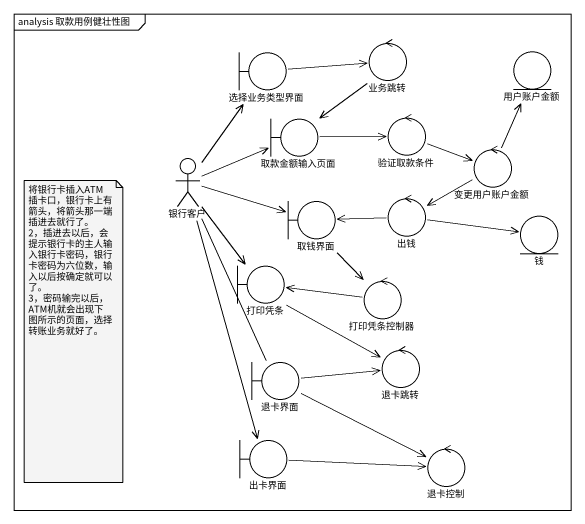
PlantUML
@startuml
mainframe analysis 取款用例健壮性图
boundary 选择业务类型界面
control 业务跳转
entity 用户账户金额
boundary 取款金额输入页面
control 验证取款条件
control 变更用户账户金额
actor 银行客户
boundary 取钱界面
control 出钱
entity 钱
boundary 打印凭条
control 打印凭条控制器
boundary 退卡界面
control 退卡跳转
boundary 出卡界面
control 退卡控制
选择业务类型界面 -right-> 业务跳转
业务跳转 --> 取款金额输入页面
取款金额输入页面 -right-> 验证取款条件
验证取款条件 -right-> 变更用户账户金额
变更用户账户金额 -up-> 用户账户金额
变更用户账户金额 -left-> 出钱
银行客户 -up-> 选择业务类型界面
银行客户 -right-> 取款金额输入页面
银行客户 -right-> 取钱界面
银行客户 --> 打印凭条
银行客户 -- 退卡界面
银行客户 --> 出卡界面
取钱界面 <-right- 出钱
取钱界面 --> 打印凭条控制器
出钱 -right-> 钱
打印凭条 <-right- 打印凭条控制器
打印凭条 --> 退卡跳转
退卡界面 -right-> 退卡跳转
退卡界面 -right-> 退卡控制
出卡界面 -right-> 退卡控制
note as N1
  将银行卡插入ATM插卡口，银行卡上有箭头，将箭头那一端插进去就行了。
  2，插进去以后，会提示银行卡的主人输入银行卡密码，银行卡密码为六位数，输入以后按确定就可以了。
  3，密码输完以后，ATM机就会出现下图所示的页面，选择转账业务就好了。
end note
@enduml
